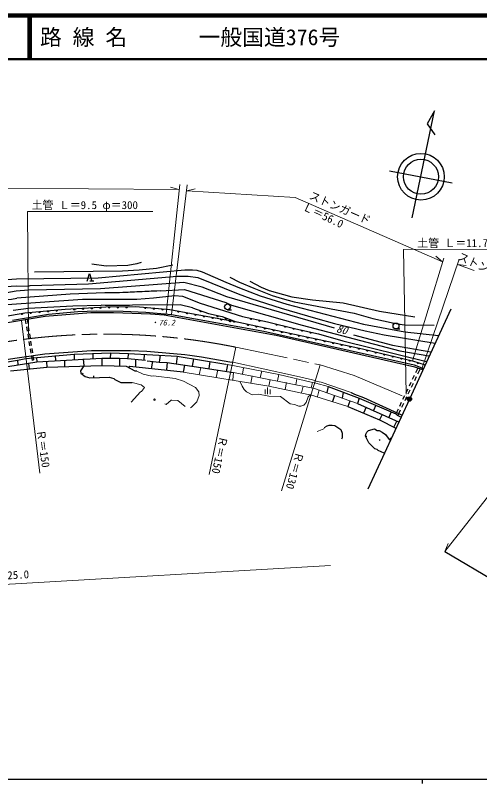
# Model space of a CAD drawing. Units: millimetres, scale not verified. Extents: x 40000 to 680000, y 20000 to 380000.
# Drawn here: x 174738 to 281173, y 204000 to 380000 of the extents above; entities that cross this region are included whole.
import ezdxf
from ezdxf.enums import TextEntityAlignment as Align

# ---------------------------------------------------------------- set-up
doc = ezdxf.new("R2010")
doc.units = ezdxf.units.MM
doc.header["$LTSCALE"] = 1000
doc.header["$PDMODE"] = 32
doc.header["$PDSIZE"] = 500
doc.linetypes.add('CHAIN', pattern=[18.5, 12, -1.5, 3.5, -1.5])
for name, color, linetype, lineweight in [('M-BGD', 7, 'Continuous', 25), ('M-BMK', 2, 'CHAIN', 13), ('M-BMK-SRVR', 3, 'Continuous', 25), ('M-STR-HTXT', 7, 'Continuous', 13), ('M-STR-STRC', 7, 'Continuous', 25), ('M-TTL', 2, 'Continuous', 140), ('M-TTL-BAND', 7, 'Continuous', 25), ('M-TTL-LINE', 7, 'Continuous', 50)]:
    doc.layers.add(name, color=color, linetype=linetype, lineweight=lineweight)
doc.layers.add('M-OTRS', color=6, linetype='Continuous')
doc.layers.add('M-TTL-TXT', color=7, linetype='Continuous')
doc.styles.add('ＭＳ ゴシック', font='')
doc.styles.get('ＭＳ ゴシック').set_extended_font_data('MS Gothic')

msp = doc.modelspace()

# ---------------------------------------------------------------- linework, layer by layer
at = {"layer": 'M-BGD'}
for p, q in [((265687, 333589), (270817, 358127)), ((270817, 358127), (269114, 355133)), ((269114, 355133), (270902, 352662)), ((260545, 344411), (274895, 341668)), ((195564, 322552), (192262, 322975)), ((200559, 322721), (195564, 322552)), ((202591, 323060), (200559, 322721)), ((203607, 323399), (202591, 323060)), ((210804, 322806), (207079, 322044)), ((199289, 321367), (179139, 321197)), ((193701, 319843), (213598, 321705)), ((203099, 321621), (199289, 321367)), ((207079, 322044), (203099, 321621)), ((213598, 321705), (215376, 321705)), ((215376, 321705), (216307, 321621)), ((216307, 321621), (217577, 321282)), ((217577, 321282), (222996, 318911)), ((168640, 319165), (174990, 319673)), ((174990, 319673), (193701, 319843)), ((191500, 318488), (211820, 320266)), ((213344, 318827), (194294, 317387)), ((211820, 320266), (214360, 320266)), ((217577, 317726), (213344, 318827)), ((214360, 320266), (216561, 319927)), ((216561, 319927), (225790, 316202)), ((222996, 318911), (226129, 317557)), ((223927, 320012), (226129, 318911)), ((226129, 318911), (229431, 317472)), ((228499, 319081), (231124, 317726)), ((171011, 317811), (175075, 318065)), ((177784, 317049), (174905, 316795)), ((175075, 318065), (177699, 317980)), ((177699, 317980), (178123, 318149)), ((194294, 317387), (177784, 317049)), ((178123, 318149), (191500, 318488)), ((207925, 316879), (213513, 317218)), ((213513, 317218), (222996, 314255)), ((223250, 315525), (217577, 317726)), ((226129, 317557), (230870, 315779)), ((229431, 317472), (233579, 315863)), ((231124, 317726), (232902, 316964)), ((232902, 316964), (238151, 315525)), ((174905, 316795), (169910, 315948)), ((187267, 316117), (175075, 315186)), ((195225, 316456), (187267, 316117)), ((198612, 316456), (195225, 316456)), ((202591, 315017), (206401, 315271)), ((206401, 315271), (211312, 315863)), ((211312, 315863), (213090, 315694)), ((213090, 315694), (217069, 314085)), ((247888, 308328), (223250, 315525)), ((225790, 316202), (228753, 315101)), ((228753, 315101), (235696, 312900)), ((230870, 315779), (236966, 313831)), ((233579, 315863), (235865, 315101)), ((235865, 315101), (238659, 314339)), ((238151, 315525), (242893, 314847)), ((171773, 313662), (190145, 315017)), ((177784, 312900), (187944, 313493)), ((187944, 313493), (194379, 313577)), ((190145, 315017), (202591, 315017)), ((212497, 313662), (201575, 313577)), ((215376, 312985), (212497, 313662)), ((217069, 314085), (226806, 311037)), ((222996, 314255), (224266, 313577)), ((224266, 313577), (240522, 309005)), ((236966, 313831), (254577, 309259)), ((238659, 314339), (252375, 311799)), ((242893, 314847), (249920, 314170)), ((249920, 314170), (258217, 312223)), ((174059, 310191), (182356, 311545)), ((174228, 312477), (177784, 312900)), ((192008, 311884), (181594, 311037)), ((182356, 311545), (189045, 312138)), ((189045, 312138), (193363, 312307)), ((197257, 311884), (192008, 311884)), ((193363, 312307), (199459, 312223)), ((205724, 311545), (197257, 311884)), ((199459, 312223), (204623, 311969)), ((204623, 311969), (208095, 311715)), ((208857, 311291), (205724, 311545)), ((208095, 311715), (210550, 311461)), ((235696, 312900), (243570, 310614)), ((252375, 311799), (256693, 310529)), ((258217, 312223), (266345, 310953)), ((181594, 311037), (68056, 291987)), ((177016, 310269), (177175, 309314)), ((177431, 310339), (177579, 309419)), ((234037, 306766), (208857, 311291)), ((210550, 311461), (231717, 307651)), ((243570, 310614), (247888, 309429)), ((256693, 310529), (261604, 309513)), ((177290, 308624), (177454, 307637)), ((177690, 308728), (177849, 307740)), ((240522, 309005), (262874, 303163)), ((247888, 309429), (254915, 307735)), ((254577, 309259), (264059, 307481)), ((261604, 309513), (262974, 309244)), ((262874, 309259), (263975, 309090)), ((263975, 309090), (270748, 309005)), ((177568, 306947), (177732, 305960)), ((177960, 307049), (178119, 306062)), ((231717, 307651), (266176, 299946)), ((234511, 306635), (234037, 306766)), ((266345, 299438), (234511, 306635)), ((244247, 307058), (249835, 305449)), ((252291, 306804), (261181, 304433)), ((254915, 307735), (259318, 306804)), ((259318, 306804), (271002, 304941)), ((264059, 307481), (271764, 306635)), ((177847, 305270), (178011, 304283)), ((178230, 305371), (178388, 304383)), ((249835, 305449), (268970, 300708)), ((178126, 303593), (178290, 302606)), ((178499, 303692), (178658, 302705)), ((181509, 302486), (192177, 303248)), ((192177, 303248), (201152, 303248)), ((201152, 303248), (204877, 303079)), ((204877, 303079), (213598, 302317)), ((261181, 304433), (269986, 302909)), ((262874, 303163), (269563, 301978)), ((149759, 296813), (175244, 301047)), ((165423, 300115), (175159, 301555)), ((175159, 301555), (181509, 302486)), ((175244, 301047), (177107, 301385)), ((175244, 301047), (175329, 299946)), ((177107, 301385), (188198, 302401)), ((178405, 301916), (178564, 300961)), ((178917, 301093), (178564, 300961)), ((178769, 302014), (178917, 301093)), ((179562, 301639), (179647, 300539)), ((194548, 301385), (179647, 300539)), ((183880, 302063), (183965, 300877)), ((185997, 301047), (185997, 299523)), ((188198, 302401), (196580, 302655)), ((188198, 302401), (188198, 301216)), ((190315, 301301), (190399, 299692)), ((192516, 302571), (192516, 301385)), ((194548, 301385), (194548, 299692)), ((198612, 301385), (194548, 301385)), ((196580, 302655), (196495, 301385)), ((196580, 302655), (200644, 302571)), ((198612, 301385), (198612, 299607)), ((200475, 301301), (198612, 301385)), ((200644, 302571), (200475, 301301)), ((204539, 300962), (200475, 301301)), ((200644, 302571), (211820, 301893)), ((202253, 301131), (202253, 299438)), ((204285, 302401), (204200, 300962)), ((207925, 302147), (207671, 300539)), ((211820, 301893), (211566, 300115)), ((211820, 301893), (222996, 300115)), ((213598, 302317), (214699, 302147)), ((214699, 302147), (217408, 301809)), ((215545, 301301), (215291, 299607)), ((217408, 301809), (223941, 300655)), ((179647, 300539), (69665, 282589)), ((181933, 299353), (173635, 298507)), ((177784, 300285), (177869, 299015)), ((181848, 300708), (181933, 299353)), ((194548, 299692), (181933, 299353)), ((190399, 299692), (189637, 298591)), ((200221, 299523), (194548, 299692)), ((202168, 298507), (200221, 299523)), ((200983, 299523), (200644, 299353)), ((213175, 298253), (200983, 299523)), ((204962, 300877), (207671, 300539)), ((206147, 300793), (205893, 299015)), ((207671, 300539), (209534, 300454)), ((209534, 300454), (209365, 298761)), ((209534, 300454), (217239, 299353)), ((213513, 299861), (213175, 298253)), ((217239, 299353), (224774, 298168)), ((219355, 300708), (219101, 299099)), ((223335, 299946), (223081, 298422)), ((223941, 300655), (224605, 300539)), ((266176, 299946), (268289, 299120)), ((268138, 298792), (266345, 299438)), ((266995, 299204), (266461, 298091)), ((189637, 298591), (189722, 297999)), ((189722, 297999), (190738, 297237)), ((190230, 297999), (190061, 297745)), ((202591, 298507), (202168, 298507)), ((266158, 297460), (265725, 296559)), ((267506, 299020), (266942, 297840)), ((190738, 297237), (191839, 296983)), ((191839, 296983), (196241, 297152)), ((192685, 297406), (192685, 296983)), ((196241, 297152), (197342, 296813)), ((197342, 296813), (197511, 296559)), ((197511, 296559), (198951, 295882)), ((198951, 295882), (201491, 295882)), ((265422, 295928), (264989, 295026)), ((266641, 297208), (266209, 296306)), ((246449, 294951), (246110, 293596)), ((246449, 294951), (253561, 292326)), ((264686, 294395), (264253, 293494)), ((265175, 294140), (264743, 293238)), ((265908, 295674), (265476, 294772)), ((247888, 292919), (247465, 291564)), ((249920, 293596), (249666, 292411)), ((251698, 293596), (252460, 293257)), ((252460, 293257), (254577, 292495)), ((253561, 292326), (253137, 291056)), ((253561, 292326), (261943, 288685)), ((254577, 292495), (263297, 288516)), ((263949, 292863), (263516, 291962)), ((264442, 292607), (264011, 291704)), ((251444, 291649), (250936, 290379)), ((253137, 291056), (262535, 286907)), ((257371, 290717), (256863, 289447)), ((263213, 291331), (262780, 290429)), ((263709, 291073), (263278, 290170)), ((250936, 290379), (258217, 287331)), ((255169, 290209), (254577, 288855)), ((260842, 289024), (260334, 287839)), ((262477, 289798), (261943, 288685)), ((261943, 288685), (262109, 288587)), ((262976, 289539), (262412, 288359)), ((258810, 288601), (258217, 287331)), ((258217, 287331), (261943, 285468)), ((262112, 286992), (261519, 285722)), ((262109, 288587), (262281, 288431)), ((262281, 288431), (263043, 288008)), ((246195, 285976), (246703, 286145)), ((246703, 286145), (247380, 286145)), ((247380, 286145), (247973, 286061)), ((247973, 286061), (249327, 285129)), ((249327, 285129), (249666, 284283)), ((255677, 284875), (257032, 285299)), ((257032, 285299), (257709, 284875)), ((249666, 284283), (249666, 283182)), ((255000, 283605), (255085, 284029)), ((255000, 283605), (255339, 283605)), ((255762, 282081), (255000, 283605)), ((255085, 284029), (255339, 284537)), ((255339, 284537), (255677, 284875)), ((257709, 284875), (258133, 284875)), ((258133, 284875), (258810, 284537)), ((258810, 284537), (259572, 283944)), ((259572, 283944), (260419, 282843)), ((249666, 283182), (249497, 282928)), ((257117, 280727), (255762, 282081)), ((258133, 282843), (258302, 282589)), ((260419, 282843), (260588, 282759)), ((260588, 282759), (260757, 282928)), ((260757, 282928), (260842, 283182)), ((257709, 280557), (257117, 280727)), ((257879, 280303), (257709, 280557)), ((259318, 279711), (257879, 280303))]:
    msp.add_line(p, q, dxfattribs=at)
for points in [[(67931, 292862), (83158, 295293), (143585, 305957), (158909, 308761), (176919, 311841), (186160, 312671), (195468, 313197), (202366, 313276), (210148, 312630)], [(210148, 312630), (225984, 309682), (254342, 303600), (265753, 300877), (268684, 299979)], [(215376, 312985), (218999, 311692), (222119, 310981), (225368, 309797)], [(226806, 311037), (232506, 309756), (239062, 308216), (244247, 307058)]]:
    msp.add_lwpolyline(points, dxfattribs=at)
for radius in [5351, 4000]:
    msp.add_circle((267724, 343034), radius, dxfattribs=at)
for centre, start, end in [((176288, 311791), 202.38704, 357.02627), ((178278, 312020), 197.80857, 352.44781), ((180270, 312199), 197.80857, 352.44781), ((182262, 312377), 197.80857, 352.44781), ((184254, 312556), 197.80857, 352.44781), ((188245, 312845), 195.91856, 350.55779), ((190241, 312958), 195.91856, 350.55779), ((192238, 313071), 195.91856, 350.55779), ((194235, 313184), 195.91856, 350.55779), ((196236, 313262), 193.33641, 347.97565), ((198235, 313285), 193.33641, 347.97565), ((200235, 313308), 193.33641, 347.97565), ((204494, 313156), 187.92933, 342.56857), ((206487, 312990), 187.92933, 342.56857), ((208480, 312825), 187.92933, 342.56857), ((212124, 312319), 182.13779, 336.77703), ((214091, 311953), 182.13779, 336.77703), ((216057, 311587), 182.13779, 336.77703), ((217279, 312365), 173.03761, 327.67685), ((218023, 311221), 182.13779, 336.77703), ((219989, 310855), 182.13779, 336.77703), ((221111, 311268), 179.84477, 334.48401), ((221956, 310489), 182.13779, 336.77703), ((223034, 310707), 172.65842, 327.29765), ((223922, 310123), 182.13779, 336.77703), ((224913, 310022), 172.65842, 327.29765), ((228770, 310654), 180.01478, 334.65401), ((230721, 310215), 180.01478, 334.65401), ((228058, 309295), 180.57473, 335.21396), ((230013, 308876), 180.57473, 335.21396), ((231969, 308456), 180.57473, 335.21396), ((233924, 308037), 180.57473, 335.21396), ((234620, 309318), 179.4591, 334.09834), ((236566, 308860), 179.4591, 334.09834), ((238513, 308403), 179.4591, 334.09834), ((235880, 307617), 180.57473, 335.21396), ((237835, 307198), 180.57473, 335.21396), ((239791, 306779), 180.57473, 335.21396), ((240463, 307961), 180.09036, 334.7296), ((241746, 306359), 180.57473, 335.21396), ((242415, 307525), 180.09036, 334.7296), ((243702, 305940), 180.57473, 335.21396), ((245657, 305520), 180.57473, 335.21396), ((247613, 305101), 180.57473, 335.21396), ((249568, 304681), 180.57473, 335.21396), ((251524, 304262), 180.57473, 335.21396), ((253480, 303843), 180.57473, 335.21396), ((255431, 303398), 179.2599, 333.89914), ((257376, 302934), 179.2599, 333.89914), ((259321, 302470), 179.2599, 333.89914), ((261267, 302006), 179.2599, 333.89914), ((263212, 301541), 179.2599, 333.89914), ((265158, 301077), 179.2599, 333.89914), ((267084, 300528), 175.642, 330.28123)]:
    msp.add_arc(centre, 256, start, end, dxfattribs=at)
for points, knots in [([(207925, 316879), (205623, 316772), (205046, 316745), (203200, 316661), (201408, 316580), (200848, 316555), (198612, 316456)], [0, 0, 0, 0, 1, 1, 1, 2, 2, 2, 2]), ([(83889, 300454), (86217, 300955), (86799, 301080), (88664, 301482), (91575, 302109), (93186, 302556), (96116, 303088), (98041, 303438), (99152, 303413), (101092, 303667), (105501, 304246), (107955, 304678), (112361, 305273), (116604, 305846), (118977, 306201), (123236, 306643), (126312, 306961), (128051, 306971), (131126, 307310), (133670, 307589), (135095, 307770), (137621, 308187), (141225, 308782), (143200, 309351), (146783, 310065), (154945, 311692), (159487, 312785), (167707, 314085), (170581, 314540), (171523, 314703), (175075, 315186)], [0, 0, 0, 0, 1, 1, 1, 2, 2, 2, 3, 3, 3, 4, 4, 4, 5, 5, 5, 6, 6, 6, 7, 7, 7, 8, 8, 8, 9, 9, 9, 10, 10, 10, 10]), ([(201575, 313577), (199562, 313535), (199035, 313518), (197407, 313528), (196224, 313535), (195842, 313540), (194379, 313577)], [0, 0, 0, 0, 1, 1, 1, 2, 2, 2, 2])]:
    msp.add_open_spline(points, degree=3, knots=knots, dxfattribs=at)
at = {"layer": 'M-BMK'}
msp.add_lwpolyline([(225277, 303981), (244586, 299946), (252375, 297491), (265060, 292109)], dxfattribs=at)
msp.add_arc((195499, 157333), 149641, 78.52187, 100.97631, dxfattribs=at)
at = {"layer": 'M-BMK-SRVR'}
for p, q in [((274558, 312731), (265060, 292109)), ((265060, 292109), (255561, 271488)), ((273203, 257189), (294809, 244310))]:
    msp.add_line(p, q, dxfattribs=at)
msp.add_circle((265060, 292109), 500, dxfattribs=at)
msp.add_point((265060, 292109), dxfattribs=at)
at = {"layer": 'M-OTRS'}
msp.add_point((265060, 292109), dxfattribs=at)
at = {"layer": 'M-STR-HTXT'}
for p, q in [((212243, 340078), (138753, 340671)), ((212413, 341263), (209327, 311587)), ((212243, 340078), (210316, 340611)), ((214106, 341179), (210550, 311461)), ((214021, 339824), (215981, 340223)), ((214021, 339824), (238913, 338300)), ((238913, 338300), (272695, 323568)), ((206224, 335104), (177530, 335083)), ((177530, 335083), (177784, 306973)), ((294370, 326447), (263721, 326362)), ((263721, 326362), (264330, 293204)), ((272949, 324415), (265753, 300877)), ((276505, 324161), (267935, 299009)), ((272695, 323568), (271131, 324815)), ((279892, 321536), (276082, 322891)), ((276082, 322891), (278076, 322731)), ((321463, 318911), (273203, 257189)), ((176130, 310121), (180324, 275139)), ((225277, 303981), (219186, 274800)), ((217239, 299353), (216900, 297660)), ((222996, 300115), (235103, 297745)), ((224605, 300539), (238490, 297491)), ((227060, 299269), (226806, 297829)), ((244586, 299946), (235781, 271075)), ((204031, 297829), (202591, 298507)), ((206063, 297321), (204031, 297829)), ((232817, 295035), (213175, 298253)), ((221133, 298761), (220795, 297067)), ((224774, 298168), (224605, 296475)), ((224774, 298168), (243316, 294527)), ((231209, 298507), (230870, 297067)), ((235103, 297745), (234849, 296305)), ((235103, 297745), (242893, 295882)), ((238490, 297491), (242893, 296475)), ((201491, 295882), (203607, 295374)), ((206401, 297406), (206063, 297321)), ((211397, 296813), (206401, 297406)), ((213259, 296221), (211397, 296813)), ((216053, 294781), (213259, 296221)), ((226213, 296221), (226721, 295035)), ((229007, 297406), (228753, 295713)), ((233156, 296559), (232817, 295035)), ((236881, 295882), (236627, 294273)), ((239277, 296747), (238998, 295374)), ((242553, 294677), (242893, 295882)), ((242893, 296475), (243909, 296136)), ((242893, 295882), (243655, 295713)), ((243655, 295713), (246449, 294951)), ((243909, 296136), (244840, 295967)), ((244840, 295967), (251698, 293596)), ((203607, 295374), (204369, 294781)), ((204369, 294781), (203692, 293850)), ((216815, 293765), (216053, 294781)), ((226721, 295035), (227229, 294273)), ((227229, 294273), (227737, 293765)), ((231969, 293245), (231969, 294295)), ((232569, 293245), (232569, 294745)), ((241877, 293173), (232817, 295035)), ((233169, 293245), (233169, 294295)), ((240691, 295035), (240353, 293511)), ((243316, 294527), (253137, 291056)), ((244417, 294189), (243993, 292665)), ((203438, 293765), (201321, 291395)), ((203692, 293850), (203438, 293765)), ((216307, 291479), (216900, 292919)), ((216900, 292919), (216815, 293765)), ((227737, 293765), (229007, 293088)), ((229007, 293088), (230447, 293257)), ((230447, 293257), (232817, 292749)), ((232817, 292749), (235527, 292665)), ((235527, 292665), (237728, 290971)), ((241369, 291310), (241877, 292580)), ((242276, 293096), (241877, 293173)), ((241877, 292580), (242385, 293088)), ((242385, 293088), (242276, 293096)), ((242385, 293088), (250936, 290379)), ((206486, 291987), (206655, 292157)), ((206486, 291818), (206486, 291987)), ((206655, 291733), (206486, 291818)), ((206655, 292157), (206825, 292072)), ((206825, 291818), (206655, 291733)), ((206825, 292072), (206825, 291818)), ((209026, 290971), (209280, 290887)), ((209280, 290887), (210465, 291818)), ((210381, 291903), (210465, 291818)), ((210465, 291818), (211989, 291733)), ((211989, 291733), (213683, 290379)), ((215122, 290209), (216307, 291479)), ((237728, 290971), (238744, 290887)), ((238744, 290887), (239760, 290463)), ((239760, 290463), (240183, 290463)), ((240183, 290463), (240861, 290717)), ((240861, 290717), (241369, 291310)), ((214868, 290125), (215122, 290209)), ((243909, 284706), (245433, 285299)), ((245433, 285299), (245602, 285553)), ((245602, 285553), (246195, 285976)), ((273203, 257189), (273985, 259030)), ((246957, 253972), (76121, 244041))]:
    msp.add_line(p, q, dxfattribs=at)
at = {"layer": 'M-STR-STRC'}
for p, q in [((191198, 319071), (191738, 320871)), ((191738, 320871), (192278, 319071)), ((192728, 319071), (191828, 319071)), ((223370, 312550), (224270, 312550)), ((262005, 308157), (262905, 308157))]:
    msp.add_line(p, q, dxfattribs=at)
for centre in [(223370, 313225), (262005, 308832)]:
    msp.add_circle(centre, 675, dxfattribs=at)
at = {"layer": 'M-TTL'}
msp.add_line((680000, 380000), (40000, 380000), dxfattribs=at)
at = {"layer": 'M-TTL-BAND'}
for p, q in [((40000, 205000), (579000, 205000)), ((268000, 205000), (268000, 204000))]:
    msp.add_line(p, q, dxfattribs=at)
at = {"layer": 'M-TTL-LINE'}
for p, q in [((177750, 380000), (177750, 370000)), ((178250, 380000), (178250, 370000)), ((40000, 370000), (680000, 370000))]:
    msp.add_line(p, q, dxfattribs=at)

# ---------------------------------------------------------------- texts
at = {"layer": 'M-BGD', "style": 'ＭＳ ゴシック', "oblique": 15}
msp.add_text('・76.2', height=1320, dxfattribs=at).set_placement((205723, 308568), align=Align.BOTTOM_LEFT)
msp.add_text('80', height=1833, rotation=345.353, dxfattribs=at).set_placement((248043, 306937), align=Align.BOTTOM_LEFT)
at = {"layer": 'M-STR-HTXT', "style": 'ＭＳ ゴシック'}
for s, rotation, p in [('ストンガード', 336.438, (241701, 337551)), ('Ｌ＝56.0', 334.492, (240143, 335026)), ('ストンガード', 335.86, (275744, 323596)), ('Ｒ＝150', 278.021, (179089, 284880)), ('Ｒ＝150', 257.489, (221091, 283885)), ('Ｒ＝130', 254.392, (238562, 280328)), ('ガードレール\u3000Ｌ＝325.0', 3.202, (149265, 248916))]:
    msp.add_text(s, height=1833, rotation=rotation, dxfattribs=at).set_placement(p, align=Align.BOTTOM_LEFT)
for s, p in [('土管 Ｌ＝9.5 φ＝300', (178463, 335071)), ('土管 Ｌ＝11.7 φ＝900', (266857, 326371))]:
    msp.add_text(s, height=1833, dxfattribs=at).set_placement(p, align=Align.BOTTOM_LEFT)
at = {"layer": 'M-TTL-TXT', "style": 'ＭＳ ゴシック'}
for s, p in [('路 線 名', (180380, 375000)), ('一般国道376号', (216734, 375000))]:
    msp.add_text(s, height=3666, dxfattribs=at).set_placement(p, align=Align.MIDDLE_LEFT)

doc.saveas('drawing.dxf')
